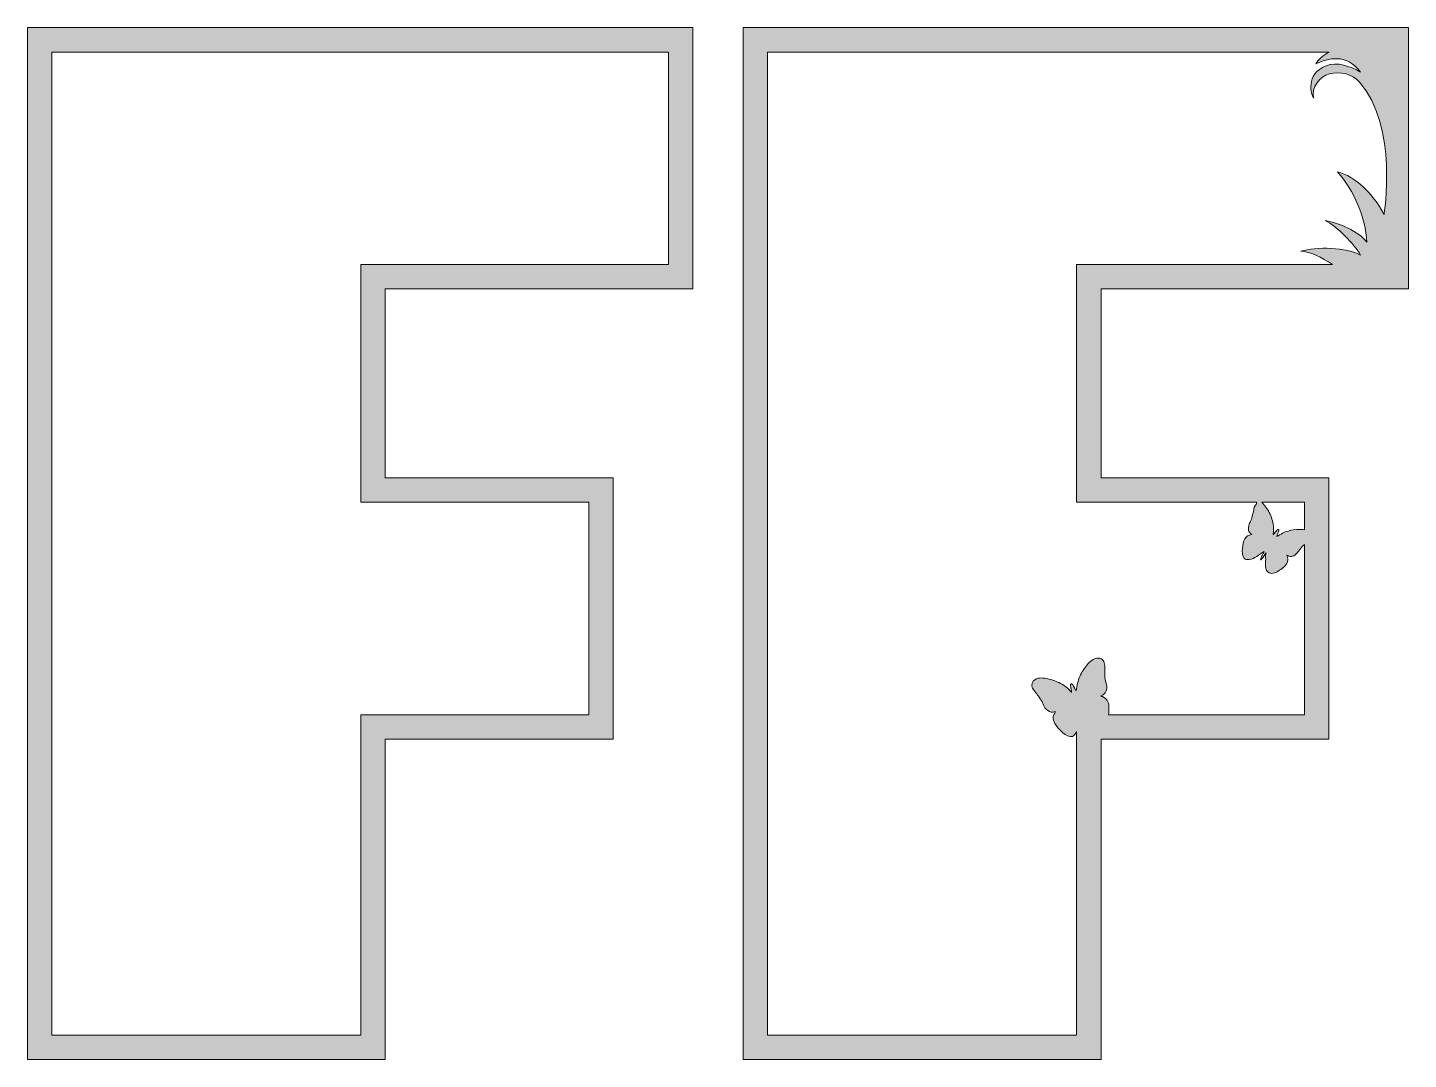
# Model space of a CAD drawing. Header units: millimetres. Extents: x 11 to 571, y -281 to -10.
# Drawn here: x 401.2 to 571.3, y -280.8 to -153.8 of the extents above; entities that cross this region are included whole.
import ezdxf

# ---------------------------------------------------------------- set-up
doc = ezdxf.new("R2010")
doc.units = ezdxf.units.MM
doc.header["$MEASUREMENT"] = 0
doc.layers.add('Layer 1', color=7, linetype='Continuous')
doc.layers.add('Layer 12', color=7, linetype='Continuous')

msp = doc.modelspace()

# ---------------------------------------------------------------- hatches: boundary and pattern name
at = {"layer": 'Layer 1'}
h = msp.add_hatch(color=1, dxfattribs=at)
h.dxf.hatch_style = 2
h.paths.add_polyline_path([(571.27, -185.97), (571.27, -153.82), (489.35, -153.82), (489.35, -280.82), (533.41, -280.82), (533.41, -241.39), (561.48, -241.39), (561.48, -209.23), (533.41, -209.23), (533.41, -185.97)])
edge = h.paths.add_edge_path()
edge.add_spline(control_points=[(558.48, -212.23), (558.48, -212.23), (558.48, -215.64), (558.48, -215.64), (558.27, -215.59), (558.05, -215.58), (557.83, -215.59), (557.37, -215.59), (556.9, -215.64), (556.44, -215.78), (556.21, -215.84), (555.98, -215.94), (555.75, -216.06), (555.53, -216.18), (555.29, -216.37), (555.06, -216.45), (555.09, -216.24), (555.22, -216), (555.3, -215.8), (555.31, -215.77), (555.32, -215.74), (555.32, -215.71), (555.32, -215.67), (555.29, -215.64), (555.27, -215.62), (555.24, -215.6), (555.22, -215.59), (555.19, -215.59), (555.11, -215.59), (554.99, -215.79), (554.93, -215.85), (554.83, -215.97), (554.72, -216.09), (554.62, -216.21), (554.61, -216.22), (554.63, -216.06), (554.63, -216.06), (554.64, -215.98), (554.65, -215.91), (554.65, -215.84), (554.67, -215.68), (554.67, -215.53), (554.66, -215.39), (554.65, -215.09), (554.6, -214.8), (554.53, -214.53), (554.37, -213.96), (554.13, -213.4), (553.81, -212.96), (553.73, -212.85), (553.46, -212.52), (553.21, -212.23), (553.21, -212.23), (558.48, -212.23), (558.48, -212.23)], knot_values=[0, 0, 0, 0, 1, 1, 1, 2, 2, 2, 3, 3, 3, 4, 4, 4, 5, 5, 5, 6, 6, 6, 7, 7, 7, 8, 8, 8, 9, 9, 9, 10, 10, 10, 11, 11, 11, 12, 12, 12, 13, 13, 13, 14, 14, 14, 15, 15, 15, 16, 16, 16, 17, 17, 17, 18, 18, 18, 18], degree=3, periodic=1)
edge = h.paths.add_edge_path()
edge.add_spline(control_points=[(533.41, -212.23), (533.41, -212.23), (552.59, -212.23), (552.59, -212.23), (552.57, -212.37), (552.54, -212.5), (552.44, -212.59), (552.44, -212.59), (552.29, -212.85), (552.29, -212.85), (552.21, -213.22), (552.14, -213.59), (552.04, -213.96), (551.97, -214.2), (551.89, -214.45), (551.77, -214.68), (551.47, -215.27), (551.42, -215.91), (552, -216.22), (551.88, -216.25), (551.79, -216.28), (551.69, -216.3), (551.35, -216.37), (551.13, -216.62), (551.01, -216.99), (550.79, -217.64), (550.63, -218.91), (551.18, -219.24), (551.3, -219.32), (551.47, -219.32), (551.64, -219.29), (552.34, -219.19), (552.87, -218.67), (553.52, -218.3), (553.35, -218.6), (553.18, -218.88), (553.08, -219.21), (553.06, -219.25), (553.06, -219.32), (553.09, -219.33), (553.12, -219.33), (553.16, -219.3), (553.18, -219.26), (553.38, -219), (553.56, -218.73), (553.73, -218.45), (553.65, -218.58), (553.69, -219.07), (553.69, -219.23), (553.67, -219.53), (553.64, -219.83), (553.67, -220.12), (553.71, -220.48), (553.84, -220.82), (554.13, -220.94), (554.32, -221.03), (554.55, -221), (554.77, -220.93), (555.2, -220.78), (555.62, -220.49), (555.99, -220.14), (556.41, -219.74), (556.49, -219.45), (556.36, -218.96), (556.35, -218.9), (556.33, -218.84), (556.3, -218.76), (556.35, -218.78), (556.38, -218.79), (556.4, -218.81), (556.77, -219.03), (557.26, -218.9), (557.58, -218.45), (557.78, -218.17), (558, -217.89), (558.24, -217.66), (558.32, -217.59), (558.4, -217.52), (558.48, -217.46), (558.48, -217.46), (558.48, -238.39), (558.48, -238.39), (558.48, -238.39), (534.34, -238.39), (534.34, -238.39), (534.38, -238.07), (534.4, -237.75), (534.38, -237.42), (534.34, -236.73), (534.15, -236.44), (533.6, -236.17), (533.54, -236.15), (533.47, -236.12), (533.38, -236.08), (533.43, -236.05), (533.47, -236.04), (533.5, -236.03), (533.97, -235.87), (534.23, -235.32), (534.07, -234.69), (533.97, -234.3), (533.89, -233.88), (533.87, -233.49), (533.86, -233.1), (533.9, -232.72), (533.86, -232.33), (533.84, -232.12), (533.8, -231.89), (533.67, -231.72), (533.53, -231.53), (533.32, -231.44), (533.13, -231.42), (533.05, -231.42), (532.98, -231.42), (532.91, -231.43), (532.7, -231.45), (532.5, -231.54), (532.32, -231.66), (532.08, -231.82), (531.88, -232.04), (531.69, -232.27), (531.35, -232.69), (531.03, -233.15), (530.8, -233.67), (530.68, -233.93), (530.59, -234.21), (530.53, -234.5), (530.46, -234.79), (530.45, -235.16), (530.34, -235.43), (530.19, -235.24), (530.06, -234.94), (529.94, -234.71), (529.92, -234.68), (529.9, -234.65), (529.88, -234.63), (529.84, -234.6), (529.8, -234.6), (529.76, -234.61), (529.73, -234.61), (529.7, -234.62), (529.67, -234.65), (529.61, -234.72), (529.69, -234.98), (529.71, -235.08), (529.74, -235.27), (529.76, -235.45), (529.79, -235.64), (529.8, -235.66), (529.67, -235.52), (529.66, -235.52), (529.6, -235.45), (529.54, -235.38), (529.48, -235.32), (529.36, -235.19), (529.22, -235.07), (529.08, -234.97), (528.81, -234.75), (528.51, -234.58), (528.21, -234.44), (527.58, -234.14), (526.89, -233.93), (526.24, -233.88), (525.98, -233.85), (525.71, -233.87), (525.47, -233.96), (525.15, -234.08), (524.85, -234.37), (524.87, -234.83), (524.87, -234.83), (524.99, -235.16), (524.99, -235.16), (525.26, -235.52), (525.54, -235.87), (525.79, -236.24), (525.96, -236.48), (526.12, -236.75), (526.24, -237.03), (526.54, -237.75), (527.07, -238.28), (527.79, -238), (527.73, -238.13), (527.68, -238.24), (527.63, -238.34), (527.43, -238.7), (527.49, -239.1), (527.72, -239.48), (528.15, -240.18), (529.16, -241.29), (529.88, -241.06), (530.05, -241), (530.18, -240.85), (530.28, -240.69), (530.33, -240.61), (530.37, -240.53), (530.41, -240.45), (530.41, -240.45), (530.41, -241.39), (530.41, -241.39), (530.41, -241.39), (530.41, -277.82), (530.41, -277.82), (530.41, -277.82), (492.35, -277.82), (492.35, -277.82), (492.35, -277.82), (492.35, -156.82), (492.35, -156.82), (492.35, -156.82), (561.53, -156.82), (561.53, -156.82), (560.8, -157.18), (560.2, -157.67), (559.86, -158.29), (561.34, -157.59), (563.64, -156.93), (565.36, -159.28), (564.11, -158.57), (562.46, -157.97), (561.13, -158.5), (558.52, -159.52), (559.3, -162.18), (559.59, -162.48), (559.29, -161.2), (560.3, -159.85), (561.57, -159.5), (562.85, -159.16), (564.37, -159.51), (565.24, -160.51), (570.05, -165.98), (568.27, -176.8), (568.27, -176.8), (566.88, -174.21), (564.74, -172.12), (562.53, -171.57), (564.55, -173.87), (566.05, -177.18), (566.14, -180.24), (565.11, -178.86), (562.75, -177.85), (561.05, -177.57), (562.35, -178.17), (564.71, -180.56), (565.38, -181.83), (563.68, -180.85), (559.88, -180.73), (558.01, -181.35), (559.12, -181.33), (560.6, -182.13), (561.93, -182.97), (561.93, -182.97), (533.41, -182.97), (533.41, -182.97), (533.41, -182.97), (530.41, -182.97), (530.41, -182.97), (530.41, -182.97), (530.41, -185.97), (530.41, -185.97), (530.41, -185.97), (530.41, -209.23), (530.41, -209.23), (530.41, -209.23), (530.41, -212.23), (530.41, -212.23), (530.41, -212.23), (533.41, -212.23), (533.41, -212.23)], knot_values=[0, 0, 0, 0, 1, 1, 1, 2, 2, 2, 3, 3, 3, 4, 4, 4, 5, 5, 5, 6, 6, 6, 7, 7, 7, 8, 8, 8, 9, 9, 9, 10, 10, 10, 11, 11, 11, 12, 12, 12, 13, 13, 13, 14, 14, 14, 15, 15, 15, 16, 16, 16, 17, 17, 17, 18, 18, 18, 19, 19, 19, 20, 20, 20, 21, 21, 21, 22, 22, 22, 23, 23, 23, 24, 24, 24, 25, 25, 25, 26, 26, 26, 27, 27, 27, 28, 28, 28, 29, 29, 29, 30, 30, 30, 31, 31, 31, 32, 32, 32, 33, 33, 33, 34, 34, 34, 35, 35, 35, 36, 36, 36, 37, 37, 37, 38, 38, 38, 39, 39, 39, 40, 40, 40, 41, 41, 41, 42, 42, 42, 43, 43, 43, 44, 44, 44, 45, 45, 45, 46, 46, 46, 47, 47, 47, 48, 48, 48, 49, 49, 49, 50, 50, 50, 51, 51, 51, 52, 52, 52, 53, 53, 53, 54, 54, 54, 55, 55, 55, 56, 56, 56, 57, 57, 57, 58, 58, 58, 59, 59, 59, 60, 60, 60, 61, 61, 61, 62, 62, 62, 63, 63, 63, 64, 64, 64, 65, 65, 65, 66, 66, 66, 67, 67, 67, 68, 68, 68, 69, 69, 69, 70, 70, 70, 71, 71, 71, 72, 72, 72, 73, 73, 73, 74, 74, 74, 75, 75, 75, 76, 76, 76, 77, 77, 77, 78, 78, 78, 79, 79, 79, 80, 80, 80, 81, 81, 81, 82, 82, 82, 83, 83, 83, 84, 84, 84, 85, 85, 85, 86, 86, 86, 87, 87, 87, 88, 88, 88, 89, 89, 89, 89], degree=3, periodic=1)
at = {"layer": 'Layer 12'}
h = msp.add_hatch(color=2, dxfattribs=at)
h.dxf.hatch_style = 2
h.paths.add_polyline_path([(483.12, -153.82), (401.2, -153.82), (401.2, -280.82), (445.26, -280.82), (445.26, -241.39), (473.33, -241.39), (473.33, -209.23), (445.26, -209.23), (445.26, -185.97), (483.12, -185.97)])
h.paths.add_polyline_path([(480.12, -156.82), (480.12, -182.97), (445.26, -182.97), (442.26, -182.97), (442.26, -185.97), (442.26, -209.23), (442.26, -212.23), (445.26, -212.23), (470.33, -212.23), (470.33, -238.39), (445.26, -238.39), (442.26, -238.39), (442.26, -241.39), (442.26, -277.82), (404.2, -277.82), (404.2, -156.82)])

# ---------------------------------------------------------------- linework, layer by layer
at = {"layer": 'Layer 1', "lineweight": 0}
msp.add_lwpolyline([(571.27, -185.97), (571.27, -153.82), (489.35, -153.82), (489.35, -280.82), (533.41, -280.82), (533.41, -241.39), (561.48, -241.39), (561.48, -209.23), (533.41, -209.23), (533.41, -185.97), (571.27, -185.97)], dxfattribs=at)
for points, knots in [([(533.41, -212.23), (533.41, -212.23), (552.59, -212.23), (552.59, -212.23), (552.57, -212.37), (552.54, -212.5), (552.44, -212.59), (552.44, -212.59), (552.29, -212.85), (552.29, -212.85), (552.21, -213.22), (552.14, -213.59), (552.04, -213.96), (551.97, -214.2), (551.89, -214.45), (551.77, -214.68), (551.47, -215.27), (551.42, -215.91), (552, -216.22), (551.88, -216.25), (551.79, -216.28), (551.69, -216.3), (551.35, -216.37), (551.13, -216.62), (551.01, -216.99), (550.79, -217.64), (550.63, -218.91), (551.18, -219.24), (551.3, -219.32), (551.47, -219.32), (551.64, -219.29), (552.34, -219.19), (552.87, -218.67), (553.52, -218.3), (553.35, -218.6), (553.18, -218.88), (553.08, -219.21), (553.06, -219.25), (553.06, -219.32), (553.09, -219.33), (553.12, -219.33), (553.16, -219.3), (553.18, -219.26), (553.38, -219), (553.56, -218.73), (553.73, -218.45), (553.65, -218.58), (553.69, -219.07), (553.69, -219.23), (553.67, -219.53), (553.64, -219.83), (553.67, -220.12), (553.71, -220.48), (553.84, -220.82), (554.13, -220.94), (554.32, -221.03), (554.55, -221), (554.77, -220.93), (555.2, -220.78), (555.62, -220.49), (555.99, -220.14), (556.41, -219.74), (556.49, -219.45), (556.36, -218.96), (556.35, -218.9), (556.33, -218.84), (556.3, -218.76), (556.35, -218.78), (556.38, -218.79), (556.4, -218.81), (556.77, -219.03), (557.26, -218.9), (557.58, -218.45), (557.78, -218.17), (558, -217.89), (558.24, -217.66), (558.32, -217.59), (558.4, -217.52), (558.48, -217.46), (558.48, -217.46), (558.48, -238.39), (558.48, -238.39), (558.48, -238.39), (534.34, -238.39), (534.34, -238.39), (534.38, -238.07), (534.4, -237.75), (534.38, -237.42), (534.34, -236.73), (534.15, -236.44), (533.6, -236.17), (533.54, -236.15), (533.47, -236.12), (533.38, -236.08), (533.43, -236.05), (533.47, -236.04), (533.5, -236.03), (533.97, -235.87), (534.23, -235.32), (534.07, -234.69), (533.97, -234.3), (533.89, -233.88), (533.87, -233.49), (533.86, -233.1), (533.9, -232.72), (533.86, -232.33), (533.84, -232.12), (533.8, -231.89), (533.67, -231.72), (533.53, -231.53), (533.32, -231.44), (533.13, -231.42), (533.05, -231.42), (532.98, -231.42), (532.91, -231.43), (532.7, -231.45), (532.5, -231.54), (532.32, -231.66), (532.08, -231.82), (531.88, -232.04), (531.69, -232.27), (531.35, -232.69), (531.03, -233.15), (530.8, -233.67), (530.68, -233.93), (530.59, -234.21), (530.53, -234.5), (530.46, -234.79), (530.45, -235.16), (530.34, -235.43), (530.19, -235.24), (530.06, -234.94), (529.94, -234.71), (529.92, -234.68), (529.9, -234.65), (529.88, -234.63), (529.84, -234.6), (529.8, -234.6), (529.76, -234.61), (529.73, -234.61), (529.7, -234.62), (529.67, -234.65), (529.61, -234.72), (529.69, -234.98), (529.71, -235.08), (529.74, -235.27), (529.76, -235.45), (529.79, -235.64), (529.8, -235.66), (529.67, -235.52), (529.66, -235.52), (529.6, -235.45), (529.54, -235.38), (529.48, -235.32), (529.36, -235.19), (529.22, -235.07), (529.08, -234.97), (528.81, -234.75), (528.51, -234.58), (528.21, -234.44), (527.58, -234.14), (526.89, -233.93), (526.24, -233.88), (525.98, -233.85), (525.71, -233.87), (525.47, -233.96), (525.15, -234.08), (524.85, -234.37), (524.87, -234.83), (524.87, -234.83), (524.99, -235.16), (524.99, -235.16), (525.26, -235.52), (525.54, -235.87), (525.79, -236.24), (525.96, -236.48), (526.12, -236.75), (526.24, -237.03), (526.54, -237.75), (527.07, -238.28), (527.79, -238), (527.73, -238.13), (527.68, -238.24), (527.63, -238.34), (527.43, -238.7), (527.49, -239.1), (527.72, -239.48), (528.15, -240.18), (529.16, -241.29), (529.88, -241.06), (530.05, -241), (530.18, -240.85), (530.28, -240.69), (530.33, -240.61), (530.37, -240.53), (530.41, -240.45), (530.41, -240.45), (530.41, -241.39), (530.41, -241.39), (530.41, -241.39), (530.41, -277.82), (530.41, -277.82), (530.41, -277.82), (492.35, -277.82), (492.35, -277.82), (492.35, -277.82), (492.35, -156.82), (492.35, -156.82), (492.35, -156.82), (561.53, -156.82), (561.53, -156.82), (560.8, -157.18), (560.2, -157.67), (559.86, -158.29), (561.34, -157.59), (563.64, -156.93), (565.36, -159.28), (564.11, -158.57), (562.46, -157.97), (561.13, -158.5), (558.52, -159.52), (559.3, -162.18), (559.59, -162.48), (559.29, -161.2), (560.3, -159.85), (561.57, -159.5), (562.85, -159.16), (564.37, -159.51), (565.24, -160.51), (570.05, -165.98), (568.27, -176.8), (568.27, -176.8), (566.88, -174.21), (564.74, -172.12), (562.53, -171.57), (564.55, -173.87), (566.05, -177.18), (566.14, -180.24), (565.11, -178.86), (562.75, -177.85), (561.05, -177.57), (562.35, -178.17), (564.71, -180.56), (565.38, -181.83), (563.68, -180.85), (559.88, -180.73), (558.01, -181.35), (559.12, -181.33), (560.6, -182.13), (561.93, -182.97), (561.93, -182.97), (533.41, -182.97), (533.41, -182.97), (533.41, -182.97), (530.41, -182.97), (530.41, -182.97), (530.41, -182.97), (530.41, -185.97), (530.41, -185.97), (530.41, -185.97), (530.41, -209.23), (530.41, -209.23), (530.41, -209.23), (530.41, -212.23), (530.41, -212.23), (530.41, -212.23), (533.41, -212.23), (533.41, -212.23)], [0, 0, 0, 0, 1, 1, 1, 2, 2, 2, 3, 3, 3, 4, 4, 4, 5, 5, 5, 6, 6, 6, 7, 7, 7, 8, 8, 8, 9, 9, 9, 10, 10, 10, 11, 11, 11, 12, 12, 12, 13, 13, 13, 14, 14, 14, 15, 15, 15, 16, 16, 16, 17, 17, 17, 18, 18, 18, 19, 19, 19, 20, 20, 20, 21, 21, 21, 22, 22, 22, 23, 23, 23, 24, 24, 24, 25, 25, 25, 26, 26, 26, 27, 27, 27, 28, 28, 28, 29, 29, 29, 30, 30, 30, 31, 31, 31, 32, 32, 32, 33, 33, 33, 34, 34, 34, 35, 35, 35, 36, 36, 36, 37, 37, 37, 38, 38, 38, 39, 39, 39, 40, 40, 40, 41, 41, 41, 42, 42, 42, 43, 43, 43, 44, 44, 44, 45, 45, 45, 46, 46, 46, 47, 47, 47, 48, 48, 48, 49, 49, 49, 50, 50, 50, 51, 51, 51, 52, 52, 52, 53, 53, 53, 54, 54, 54, 55, 55, 55, 56, 56, 56, 57, 57, 57, 58, 58, 58, 59, 59, 59, 60, 60, 60, 61, 61, 61, 62, 62, 62, 63, 63, 63, 64, 64, 64, 65, 65, 65, 66, 66, 66, 67, 67, 67, 68, 68, 68, 69, 69, 69, 70, 70, 70, 71, 71, 71, 72, 72, 72, 73, 73, 73, 74, 74, 74, 75, 75, 75, 76, 76, 76, 77, 77, 77, 78, 78, 78, 79, 79, 79, 80, 80, 80, 81, 81, 81, 82, 82, 82, 83, 83, 83, 84, 84, 84, 85, 85, 85, 86, 86, 86, 87, 87, 87, 88, 88, 88, 89, 89, 89, 89]), ([(558.48, -212.23), (558.48, -212.23), (558.48, -215.64), (558.48, -215.64), (558.27, -215.59), (558.05, -215.58), (557.83, -215.59), (557.37, -215.59), (556.9, -215.64), (556.44, -215.78), (556.21, -215.84), (555.98, -215.94), (555.75, -216.06), (555.53, -216.18), (555.29, -216.37), (555.06, -216.45), (555.09, -216.24), (555.22, -216), (555.3, -215.8), (555.31, -215.77), (555.32, -215.74), (555.32, -215.71), (555.32, -215.67), (555.29, -215.64), (555.27, -215.62), (555.24, -215.6), (555.22, -215.59), (555.19, -215.59), (555.11, -215.59), (554.99, -215.79), (554.93, -215.85), (554.83, -215.97), (554.72, -216.09), (554.62, -216.21), (554.61, -216.22), (554.63, -216.06), (554.63, -216.06), (554.64, -215.98), (554.65, -215.91), (554.65, -215.84), (554.67, -215.68), (554.67, -215.53), (554.66, -215.39), (554.65, -215.09), (554.6, -214.8), (554.53, -214.53), (554.37, -213.96), (554.13, -213.4), (553.81, -212.96), (553.73, -212.85), (553.46, -212.52), (553.21, -212.23), (553.21, -212.23), (558.48, -212.23), (558.48, -212.23)], [0, 0, 0, 0, 1, 1, 1, 2, 2, 2, 3, 3, 3, 4, 4, 4, 5, 5, 5, 6, 6, 6, 7, 7, 7, 8, 8, 8, 9, 9, 9, 10, 10, 10, 11, 11, 11, 12, 12, 12, 13, 13, 13, 14, 14, 14, 15, 15, 15, 16, 16, 16, 17, 17, 17, 18, 18, 18, 18])]:
    msp.add_open_spline(points, degree=3, knots=knots, dxfattribs=at)
at = {"layer": 'Layer 12', "lineweight": 0}
for points in [[(483.12, -153.82), (401.2, -153.82), (401.2, -280.82), (445.26, -280.82), (445.26, -241.39), (473.33, -241.39), (473.33, -209.23), (445.26, -209.23), (445.26, -185.97), (483.12, -185.97), (483.12, -153.82), (483.12, -153.82)], [(480.12, -156.82), (480.12, -182.97), (445.26, -182.97), (442.26, -182.97), (442.26, -185.97), (442.26, -209.23), (442.26, -212.23), (445.26, -212.23), (470.33, -212.23), (470.33, -238.39), (445.26, -238.39), (442.26, -238.39), (442.26, -241.39), (442.26, -277.82), (404.2, -277.82), (404.2, -156.82), (480.12, -156.82)]]:
    msp.add_lwpolyline(points, dxfattribs=at)

doc.saveas('drawing.dxf')
